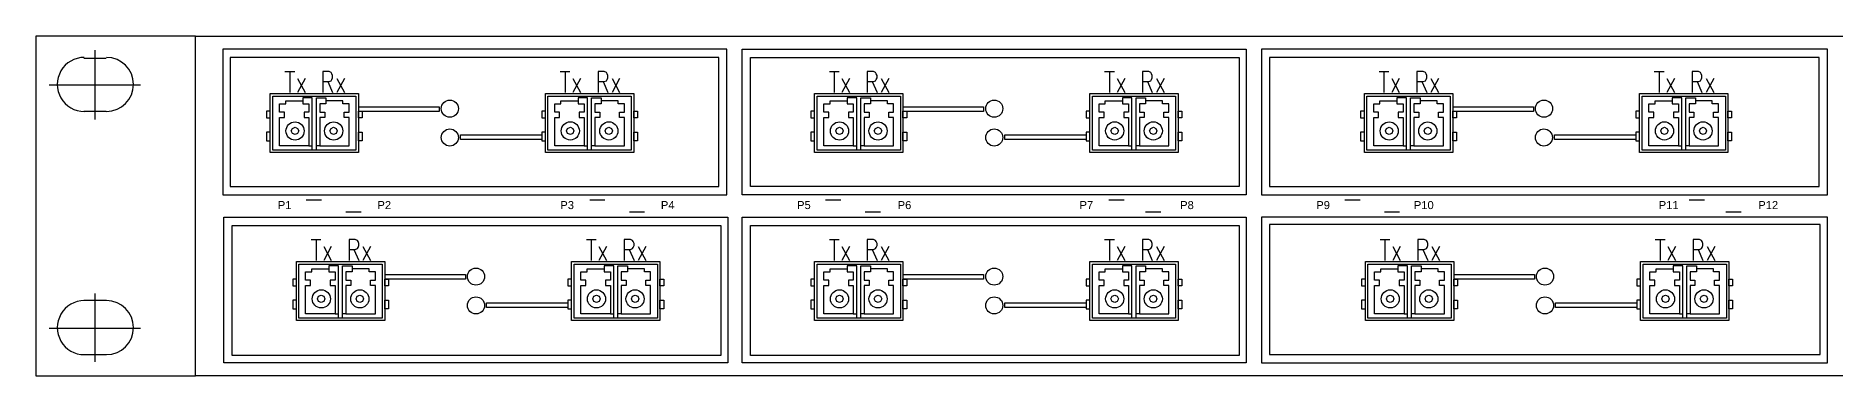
# Model space of a CAD drawing. Header units: millimetres. Extents: x 32.6 to 80.6, y 6.1 to 11.9.
# Drawn here: x 32.56 to 56.12, y 6.11 to 10.56 of the extents above; entities that cross this region are included whole.
import ezdxf

# ---------------------------------------------------------------- set-up
doc = ezdxf.new("R2010")
doc.units = ezdxf.units.MM
doc.styles.add('PDF Arial', font='arial.ttf')

msp = doc.modelspace()

# ---------------------------------------------------------------- linework, layer by layer
for p, q in [((55.929, 8.095), (48.715, 8.095)), ((48.715, 8.095), (48.715, 6.392)), ((55.929, 6.392), (55.929, 8.095)), ((48.715, 6.392), (55.929, 6.392))]:
    msp.add_line(p, q)
for points in [[(34.646, 10.558), (32.556, 10.558), (32.556, 6.112), (34.646, 6.112)], [(78.477, 10.558), (78.477, 6.112), (34.646, 6.112), (34.646, 10.558)], [(35.006, 8.481), (41.607, 8.481), (41.607, 10.385), (35.006, 10.385)], [(48.409, 8.481), (41.807, 8.481), (41.807, 10.385), (48.409, 10.385)], [(48.609, 8.481), (56.022, 8.481), (56.022, 10.385), (48.609, 10.385)], [(35.099, 8.588), (41.501, 8.588), (41.501, 10.278), (35.099, 10.278)], [(48.316, 8.588), (41.914, 8.588), (41.914, 10.278), (48.316, 10.278)], [(48.715, 8.588), (55.916, 8.588), (55.916, 10.278), (48.715, 10.278)], [(35.624, 9.805), (36.781, 9.805), (36.781, 9.033), (35.624, 9.033)], [(35.657, 9.772), (36.748, 9.772), (36.748, 9.067), (35.657, 9.067)], [(36.051, 9.67), (36.132, 9.67), (36.132, 9.562), (36.068, 9.562), (36.068, 9.492), (36.132, 9.492), (36.132, 9.121), (35.746, 9.121), (35.746, 9.492), (35.81, 9.492), (35.81, 9.562), (35.746, 9.562), (35.746, 9.67), (35.828, 9.67), (35.828, 9.711), (36.051, 9.711)], [(36.355, 9.67), (36.274, 9.67), (36.274, 9.562), (36.338, 9.562), (36.338, 9.492), (36.274, 9.492), (36.274, 9.121), (36.659, 9.121), (36.659, 9.492), (36.595, 9.492), (36.595, 9.562), (36.659, 9.562), (36.659, 9.67), (36.577, 9.67), (36.577, 9.711), (36.355, 9.711)], [(39.23, 9.805), (40.387, 9.805), (40.387, 9.033), (39.23, 9.033)], [(39.263, 9.772), (40.354, 9.772), (40.354, 9.067), (39.263, 9.067)], [(39.657, 9.67), (39.737, 9.67), (39.737, 9.562), (39.673, 9.562), (39.673, 9.492), (39.737, 9.492), (39.737, 9.121), (39.352, 9.121), (39.352, 9.492), (39.416, 9.492), (39.416, 9.562), (39.352, 9.562), (39.352, 9.67), (39.433, 9.67), (39.433, 9.711), (39.657, 9.711)], [(39.96, 9.67), (39.878, 9.67), (39.878, 9.562), (39.943, 9.562), (39.943, 9.492), (39.878, 9.492), (39.878, 9.121), (40.264, 9.121), (40.264, 9.492), (40.2, 9.492), (40.2, 9.562), (40.264, 9.562), (40.264, 9.67), (40.183, 9.67), (40.183, 9.711), (39.96, 9.711)], [(42.756, 9.805), (43.913, 9.805), (43.913, 9.033), (42.756, 9.033)], [(42.789, 9.772), (43.88, 9.772), (43.88, 9.067), (42.789, 9.067)], [(43.182, 9.67), (43.263, 9.67), (43.263, 9.562), (43.199, 9.562), (43.199, 9.492), (43.263, 9.492), (43.263, 9.121), (42.878, 9.121), (42.878, 9.492), (42.942, 9.492), (42.942, 9.562), (42.878, 9.562), (42.878, 9.67), (42.96, 9.67), (42.96, 9.711), (43.182, 9.711)], [(43.486, 9.67), (43.405, 9.67), (43.405, 9.562), (43.469, 9.562), (43.469, 9.492), (43.405, 9.492), (43.405, 9.121), (43.791, 9.121), (43.791, 9.492), (43.727, 9.492), (43.727, 9.562), (43.791, 9.562), (43.791, 9.67), (43.709, 9.67), (43.709, 9.711), (43.486, 9.711)], [(46.361, 9.805), (47.518, 9.805), (47.518, 9.033), (46.361, 9.033)], [(46.395, 9.772), (47.485, 9.772), (47.485, 9.067), (46.395, 9.067)], [(46.788, 9.67), (46.869, 9.67), (46.869, 9.562), (46.805, 9.562), (46.805, 9.492), (46.869, 9.492), (46.869, 9.121), (46.483, 9.121), (46.483, 9.492), (46.548, 9.492), (46.548, 9.562), (46.483, 9.562), (46.483, 9.67), (46.564, 9.67), (46.564, 9.711), (46.788, 9.711)], [(47.092, 9.67), (47.01, 9.67), (47.01, 9.562), (47.074, 9.562), (47.074, 9.492), (47.01, 9.492), (47.01, 9.121), (47.395, 9.121), (47.395, 9.492), (47.331, 9.492), (47.331, 9.562), (47.395, 9.562), (47.395, 9.67), (47.315, 9.67), (47.315, 9.711), (47.092, 9.711)], [(49.957, 9.805), (51.114, 9.805), (51.114, 9.033), (49.957, 9.033)], [(49.99, 9.772), (51.08, 9.772), (51.08, 9.067), (49.99, 9.067)], [(50.383, 9.67), (50.464, 9.67), (50.464, 9.562), (50.4, 9.562), (50.4, 9.492), (50.464, 9.492), (50.464, 9.121), (50.079, 9.121), (50.079, 9.492), (50.143, 9.492), (50.143, 9.562), (50.079, 9.562), (50.079, 9.67), (50.161, 9.67), (50.161, 9.711), (50.383, 9.711)], [(50.687, 9.67), (50.606, 9.67), (50.606, 9.562), (50.67, 9.562), (50.67, 9.492), (50.606, 9.492), (50.606, 9.121), (50.992, 9.121), (50.992, 9.492), (50.928, 9.492), (50.928, 9.562), (50.992, 9.562), (50.992, 9.67), (50.91, 9.67), (50.91, 9.711), (50.687, 9.711)], [(53.562, 9.805), (54.719, 9.805), (54.719, 9.033), (53.562, 9.033)], [(53.596, 9.772), (54.686, 9.772), (54.686, 9.067), (53.596, 9.067)], [(53.989, 9.67), (54.07, 9.67), (54.07, 9.562), (54.006, 9.562), (54.006, 9.492), (54.07, 9.492), (54.07, 9.121), (53.684, 9.121), (53.684, 9.492), (53.748, 9.492), (53.748, 9.562), (53.684, 9.562), (53.684, 9.67), (53.765, 9.67), (53.765, 9.711), (53.989, 9.711)], [(54.293, 9.67), (54.211, 9.67), (54.211, 9.562), (54.275, 9.562), (54.275, 9.492), (54.211, 9.492), (54.211, 9.121), (54.596, 9.121), (54.596, 9.492), (54.532, 9.492), (54.532, 9.562), (54.596, 9.562), (54.596, 9.67), (54.515, 9.67), (54.515, 9.711), (54.293, 9.711)], [(35.624, 9.573), (35.575, 9.573), (35.575, 9.488), (35.624, 9.488)], [(36.781, 9.573), (36.83, 9.573), (36.83, 9.488), (36.781, 9.488)], [(39.23, 9.573), (39.181, 9.573), (39.181, 9.488), (39.23, 9.488)], [(40.387, 9.573), (40.436, 9.573), (40.436, 9.488), (40.387, 9.488)], [(42.756, 9.573), (42.707, 9.573), (42.707, 9.488), (42.756, 9.488)], [(43.913, 9.573), (43.962, 9.573), (43.962, 9.488), (43.913, 9.488)], [(46.361, 9.573), (46.313, 9.573), (46.313, 9.488), (46.361, 9.488)], [(47.518, 9.573), (47.567, 9.573), (47.567, 9.488), (47.518, 9.488)], [(49.957, 9.573), (49.908, 9.573), (49.908, 9.488), (49.957, 9.488)], [(51.114, 9.573), (51.162, 9.573), (51.162, 9.488), (51.114, 9.488)], [(53.562, 9.573), (53.514, 9.573), (53.514, 9.488), (53.562, 9.488)], [(54.719, 9.573), (54.768, 9.573), (54.768, 9.488), (54.719, 9.488)], [(35.624, 9.301), (35.575, 9.301), (35.575, 9.187), (35.624, 9.187)], [(35.901, 9.316), (35.916, 9.35), (35.95, 9.365), (35.984, 9.35), (35.998, 9.316), (35.984, 9.282), (35.95, 9.268), (35.916, 9.282)], [(36.407, 9.316), (36.421, 9.35), (36.455, 9.365), (36.49, 9.35), (36.503, 9.316), (36.49, 9.282), (36.455, 9.268), (36.421, 9.282)], [(36.781, 9.301), (36.83, 9.301), (36.83, 9.187), (36.781, 9.187)], [(39.23, 9.301), (39.181, 9.301), (39.181, 9.187), (39.23, 9.187)], [(39.507, 9.316), (39.521, 9.35), (39.556, 9.365), (39.589, 9.35), (39.603, 9.316), (39.589, 9.282), (39.556, 9.268), (39.521, 9.282)], [(40.012, 9.316), (40.027, 9.35), (40.061, 9.365), (40.094, 9.35), (40.109, 9.316), (40.094, 9.282), (40.061, 9.268), (40.027, 9.282)], [(40.387, 9.301), (40.436, 9.301), (40.436, 9.187), (40.387, 9.187)], [(42.756, 9.301), (42.707, 9.301), (42.707, 9.187), (42.756, 9.187)], [(43.033, 9.316), (43.047, 9.35), (43.082, 9.365), (43.116, 9.35), (43.129, 9.316), (43.116, 9.282), (43.082, 9.268), (43.047, 9.282)], [(43.538, 9.316), (43.553, 9.35), (43.587, 9.365), (43.621, 9.35), (43.635, 9.316), (43.621, 9.282), (43.587, 9.268), (43.553, 9.282)], [(43.913, 9.301), (43.962, 9.301), (43.962, 9.187), (43.913, 9.187)], [(46.361, 9.301), (46.313, 9.301), (46.313, 9.187), (46.361, 9.187)], [(46.638, 9.316), (46.653, 9.35), (46.687, 9.365), (46.721, 9.35), (46.735, 9.316), (46.721, 9.282), (46.687, 9.268), (46.653, 9.282)], [(47.144, 9.316), (47.158, 9.35), (47.193, 9.365), (47.226, 9.35), (47.24, 9.316), (47.226, 9.282), (47.193, 9.268), (47.158, 9.282)], [(47.518, 9.301), (47.567, 9.301), (47.567, 9.187), (47.518, 9.187)], [(49.957, 9.301), (49.908, 9.301), (49.908, 9.187), (49.957, 9.187)], [(50.234, 9.316), (50.248, 9.35), (50.282, 9.365), (50.317, 9.35), (50.33, 9.316), (50.317, 9.282), (50.282, 9.268), (50.248, 9.282)], [(50.739, 9.316), (50.753, 9.35), (50.788, 9.365), (50.822, 9.35), (50.836, 9.316), (50.822, 9.282), (50.788, 9.268), (50.753, 9.282)], [(51.114, 9.301), (51.162, 9.301), (51.162, 9.187), (51.114, 9.187)], [(53.562, 9.301), (53.514, 9.301), (53.514, 9.187), (53.562, 9.187)], [(53.839, 9.316), (53.854, 9.35), (53.888, 9.365), (53.921, 9.35), (53.936, 9.316), (53.921, 9.282), (53.888, 9.268), (53.854, 9.282)], [(54.345, 9.316), (54.359, 9.35), (54.394, 9.365), (54.427, 9.35), (54.441, 9.316), (54.427, 9.282), (54.394, 9.268), (54.359, 9.282)], [(54.719, 9.301), (54.768, 9.301), (54.768, 9.187), (54.719, 9.187)], [(41.621, 6.285), (35.019, 6.285), (35.019, 8.188), (41.621, 8.188)], [(41.528, 6.378), (35.125, 6.378), (35.125, 8.082), (41.528, 8.082)], [(48.409, 6.285), (41.807, 6.285), (41.807, 8.188), (48.409, 8.188)], [(48.316, 6.378), (41.914, 6.378), (41.914, 8.082), (48.316, 8.082)], [(48.609, 6.285), (56.022, 6.285), (56.022, 8.188), (48.609, 8.188)], [(35.967, 7.609), (37.125, 7.609), (37.125, 6.837), (35.967, 6.837)], [(36.001, 7.575), (37.091, 7.575), (37.091, 6.87), (36.001, 6.87)], [(39.573, 7.609), (40.73, 7.609), (40.73, 6.837), (39.573, 6.837)], [(39.606, 7.575), (40.697, 7.575), (40.697, 6.87), (39.606, 6.87)], [(42.756, 7.609), (43.913, 7.609), (43.913, 6.837), (42.756, 6.837)], [(42.789, 7.575), (43.88, 7.575), (43.88, 6.87), (42.789, 6.87)], [(46.361, 7.609), (47.518, 7.609), (47.518, 6.837), (46.361, 6.837)], [(46.395, 7.575), (47.485, 7.575), (47.485, 6.87), (46.395, 6.87)], [(49.97, 7.609), (51.127, 7.609), (51.127, 6.837), (49.97, 6.837)], [(50.003, 7.575), (51.094, 7.575), (51.094, 6.87), (50.003, 6.87)], [(53.576, 7.609), (54.733, 7.609), (54.733, 6.837), (53.576, 6.837)], [(53.609, 7.575), (54.699, 7.575), (54.699, 6.87), (53.609, 6.87)], [(35.967, 7.377), (35.919, 7.377), (35.919, 7.292), (35.967, 7.292)], [(36.394, 7.473), (36.475, 7.473), (36.475, 7.366), (36.411, 7.366), (36.411, 7.296), (36.475, 7.296), (36.475, 6.925), (36.089, 6.925), (36.089, 7.296), (36.154, 7.296), (36.154, 7.366), (36.089, 7.366), (36.089, 7.473), (36.171, 7.473), (36.171, 7.514), (36.394, 7.514)], [(36.698, 7.473), (36.617, 7.473), (36.617, 7.366), (36.681, 7.366), (36.681, 7.296), (36.617, 7.296), (36.617, 6.925), (37.003, 6.925), (37.003, 7.296), (36.938, 7.296), (36.938, 7.366), (37.003, 7.366), (37.003, 7.473), (36.921, 7.473), (36.921, 7.514), (36.698, 7.514)], [(37.125, 7.377), (37.173, 7.377), (37.173, 7.292), (37.125, 7.292)], [(39.573, 7.377), (39.524, 7.377), (39.524, 7.292), (39.573, 7.292)], [(40, 7.473), (40.081, 7.473), (40.081, 7.366), (40.016, 7.366), (40.016, 7.296), (40.081, 7.296), (40.081, 6.925), (39.695, 6.925), (39.695, 7.296), (39.759, 7.296), (39.759, 7.366), (39.695, 7.366), (39.695, 7.473), (39.776, 7.473), (39.776, 7.514), (40, 7.514)], [(40.304, 7.473), (40.222, 7.473), (40.222, 7.366), (40.286, 7.366), (40.286, 7.296), (40.222, 7.296), (40.222, 6.925), (40.607, 6.925), (40.607, 7.296), (40.543, 7.296), (40.543, 7.366), (40.607, 7.366), (40.607, 7.473), (40.526, 7.473), (40.526, 7.514), (40.304, 7.514)], [(40.73, 7.377), (40.779, 7.377), (40.779, 7.292), (40.73, 7.292)], [(42.756, 7.377), (42.707, 7.377), (42.707, 7.292), (42.756, 7.292)], [(43.182, 7.473), (43.263, 7.473), (43.263, 7.366), (43.199, 7.366), (43.199, 7.296), (43.263, 7.296), (43.263, 6.925), (42.878, 6.925), (42.878, 7.296), (42.942, 7.296), (42.942, 7.366), (42.878, 7.366), (42.878, 7.473), (42.96, 7.473), (42.96, 7.514), (43.182, 7.514)], [(43.486, 7.473), (43.405, 7.473), (43.405, 7.366), (43.469, 7.366), (43.469, 7.296), (43.405, 7.296), (43.405, 6.925), (43.791, 6.925), (43.791, 7.296), (43.727, 7.296), (43.727, 7.366), (43.791, 7.366), (43.791, 7.473), (43.709, 7.473), (43.709, 7.514), (43.486, 7.514)], [(43.913, 7.377), (43.962, 7.377), (43.962, 7.292), (43.913, 7.292)], [(46.361, 7.377), (46.313, 7.377), (46.313, 7.292), (46.361, 7.292)], [(46.788, 7.473), (46.869, 7.473), (46.869, 7.366), (46.805, 7.366), (46.805, 7.296), (46.869, 7.296), (46.869, 6.925), (46.483, 6.925), (46.483, 7.296), (46.548, 7.296), (46.548, 7.366), (46.483, 7.366), (46.483, 7.473), (46.564, 7.473), (46.564, 7.514), (46.788, 7.514)], [(47.092, 7.473), (47.01, 7.473), (47.01, 7.366), (47.074, 7.366), (47.074, 7.296), (47.01, 7.296), (47.01, 6.925), (47.395, 6.925), (47.395, 7.296), (47.331, 7.296), (47.331, 7.366), (47.395, 7.366), (47.395, 7.473), (47.315, 7.473), (47.315, 7.514), (47.092, 7.514)], [(47.518, 7.377), (47.567, 7.377), (47.567, 7.292), (47.518, 7.292)], [(49.97, 7.377), (49.921, 7.377), (49.921, 7.292), (49.97, 7.292)], [(50.397, 7.473), (50.478, 7.473), (50.478, 7.366), (50.413, 7.366), (50.413, 7.296), (50.478, 7.296), (50.478, 6.925), (50.092, 6.925), (50.092, 7.296), (50.156, 7.296), (50.156, 7.366), (50.092, 7.366), (50.092, 7.473), (50.174, 7.473), (50.174, 7.514), (50.397, 7.514)], [(50.7, 7.473), (50.619, 7.473), (50.619, 7.366), (50.684, 7.366), (50.684, 7.296), (50.619, 7.296), (50.619, 6.925), (51.005, 6.925), (51.005, 7.296), (50.941, 7.296), (50.941, 7.366), (51.005, 7.366), (51.005, 7.473), (50.923, 7.473), (50.923, 7.514), (50.7, 7.514)], [(51.127, 7.377), (51.176, 7.377), (51.176, 7.292), (51.127, 7.292)], [(53.576, 7.377), (53.527, 7.377), (53.527, 7.292), (53.576, 7.292)], [(54.002, 7.473), (54.083, 7.473), (54.083, 7.366), (54.019, 7.366), (54.019, 7.296), (54.083, 7.296), (54.083, 6.925), (53.698, 6.925), (53.698, 7.296), (53.762, 7.296), (53.762, 7.366), (53.698, 7.366), (53.698, 7.473), (53.778, 7.473), (53.778, 7.514), (54.002, 7.514)], [(54.306, 7.473), (54.224, 7.473), (54.224, 7.366), (54.288, 7.366), (54.288, 7.296), (54.224, 7.296), (54.224, 6.925), (54.61, 6.925), (54.61, 7.296), (54.545, 7.296), (54.545, 7.366), (54.61, 7.366), (54.61, 7.473), (54.529, 7.473), (54.529, 7.514), (54.306, 7.514)], [(54.733, 7.377), (54.781, 7.377), (54.781, 7.292), (54.733, 7.292)], [(35.967, 7.104), (35.919, 7.104), (35.919, 6.991), (35.967, 6.991)], [(36.245, 7.12), (36.259, 7.154), (36.293, 7.169), (36.328, 7.154), (36.341, 7.12), (36.328, 7.085), (36.293, 7.072), (36.259, 7.085)], [(36.75, 7.12), (36.764, 7.154), (36.799, 7.169), (36.833, 7.154), (36.846, 7.12), (36.833, 7.085), (36.799, 7.072), (36.764, 7.085)], [(37.125, 7.104), (37.173, 7.104), (37.173, 6.991), (37.125, 6.991)], [(39.573, 7.104), (39.524, 7.104), (39.524, 6.991), (39.573, 6.991)], [(39.85, 7.12), (39.865, 7.154), (39.899, 7.169), (39.932, 7.154), (39.947, 7.12), (39.932, 7.085), (39.899, 7.072), (39.865, 7.085)], [(40.356, 7.12), (40.37, 7.154), (40.404, 7.169), (40.438, 7.154), (40.452, 7.12), (40.438, 7.085), (40.404, 7.072), (40.37, 7.085)], [(40.73, 7.104), (40.779, 7.104), (40.779, 6.991), (40.73, 6.991)], [(42.756, 7.104), (42.707, 7.104), (42.707, 6.991), (42.756, 6.991)], [(43.033, 7.12), (43.047, 7.154), (43.082, 7.169), (43.116, 7.154), (43.129, 7.12), (43.116, 7.085), (43.082, 7.072), (43.047, 7.085)], [(43.538, 7.12), (43.553, 7.154), (43.587, 7.169), (43.621, 7.154), (43.635, 7.12), (43.621, 7.085), (43.587, 7.072), (43.553, 7.085)], [(43.913, 7.104), (43.962, 7.104), (43.962, 6.991), (43.913, 6.991)], [(46.361, 7.104), (46.313, 7.104), (46.313, 6.991), (46.361, 6.991)], [(46.638, 7.12), (46.653, 7.154), (46.687, 7.169), (46.721, 7.154), (46.735, 7.12), (46.721, 7.085), (46.687, 7.072), (46.653, 7.085)], [(47.144, 7.12), (47.158, 7.154), (47.193, 7.169), (47.226, 7.154), (47.24, 7.12), (47.226, 7.085), (47.193, 7.072), (47.158, 7.085)], [(47.518, 7.104), (47.567, 7.104), (47.567, 6.991), (47.518, 6.991)], [(49.97, 7.104), (49.921, 7.104), (49.921, 6.991), (49.97, 6.991)], [(50.247, 7.12), (50.261, 7.154), (50.296, 7.169), (50.33, 7.154), (50.343, 7.12), (50.33, 7.085), (50.296, 7.072), (50.261, 7.085)], [(50.752, 7.12), (50.767, 7.154), (50.801, 7.169), (50.836, 7.154), (50.849, 7.12), (50.836, 7.085), (50.801, 7.072), (50.767, 7.085)], [(51.127, 7.104), (51.176, 7.104), (51.176, 6.991), (51.127, 6.991)], [(53.576, 7.104), (53.527, 7.104), (53.527, 6.991), (53.576, 6.991)], [(53.853, 7.12), (53.867, 7.154), (53.901, 7.169), (53.935, 7.154), (53.949, 7.12), (53.935, 7.085), (53.901, 7.072), (53.867, 7.085)], [(54.358, 7.12), (54.372, 7.154), (54.407, 7.169), (54.44, 7.154), (54.454, 7.12), (54.44, 7.085), (54.407, 7.072), (54.372, 7.085)], [(54.733, 7.104), (54.781, 7.104), (54.781, 6.991), (54.733, 6.991)]]:
    msp.add_lwpolyline(points, close=True)
for points in [[(33.328, 10.371), (33.328, 9.466)], [(33.475, 10.265), (33.182, 10.265)], [(32.729, 9.919), (33.927, 9.919)], [(35.818, 10.092), (35.946, 10.092)], [(35.881, 10.092), (35.881, 9.818)], [(35.982, 10.001), (36.082, 9.818)], [(36.082, 10.001), (35.982, 9.818)], [(36.314, 9.961), (36.396, 9.961), (36.423, 9.974), (36.432, 9.988), (36.442, 10.013), (36.442, 10.04), (36.432, 10.065), (36.423, 10.079), (36.396, 10.092), (36.314, 10.092), (36.314, 9.818)], [(36.378, 9.961), (36.442, 9.818)], [(36.496, 10.001), (36.596, 9.818)], [(36.596, 10.001), (36.496, 9.818)], [(39.423, 10.092), (39.551, 10.092)], [(39.487, 10.092), (39.487, 9.818)], [(39.588, 10.001), (39.688, 9.818)], [(39.688, 10.001), (39.588, 9.818)], [(39.919, 9.961), (40.001, 9.961), (40.029, 9.974), (40.038, 9.988), (40.047, 10.013), (40.047, 10.04), (40.038, 10.065), (40.029, 10.079), (40.001, 10.092), (39.919, 10.092), (39.919, 9.818)], [(39.984, 9.961), (40.047, 9.818)], [(40.102, 10.001), (40.202, 9.818)], [(40.202, 10.001), (40.102, 9.818)], [(42.95, 10.092), (43.077, 10.092)], [(43.013, 10.092), (43.013, 9.818)], [(43.114, 10.001), (43.213, 9.818)], [(43.213, 10.001), (43.114, 9.818)], [(43.445, 9.961), (43.527, 9.961), (43.555, 9.974), (43.564, 9.988), (43.574, 10.013), (43.574, 10.04), (43.564, 10.065), (43.555, 10.079), (43.527, 10.092), (43.445, 10.092), (43.445, 9.818)], [(43.509, 9.961), (43.574, 9.818)], [(43.628, 10.001), (43.728, 9.818)], [(43.728, 10.001), (43.628, 9.818)], [(46.554, 10.092), (46.683, 10.092)], [(46.619, 10.092), (46.619, 9.818)], [(46.719, 10.001), (46.819, 9.818)], [(46.819, 10.001), (46.719, 9.818)], [(47.051, 9.961), (47.133, 9.961), (47.161, 9.974), (47.169, 9.988), (47.178, 10.013), (47.178, 10.04), (47.169, 10.065), (47.161, 10.079), (47.133, 10.092), (47.051, 10.092), (47.051, 9.818)], [(47.115, 9.961), (47.178, 9.818)], [(47.234, 10.001), (47.333, 9.818)], [(47.333, 10.001), (47.234, 9.818)], [(50.151, 10.092), (50.278, 10.092)], [(50.214, 10.092), (50.214, 9.818)], [(50.315, 10.001), (50.414, 9.818)], [(50.414, 10.001), (50.315, 9.818)], [(50.646, 9.961), (50.728, 9.961), (50.756, 9.974), (50.765, 9.988), (50.775, 10.013), (50.775, 10.04), (50.765, 10.065), (50.756, 10.079), (50.728, 10.092), (50.646, 10.092), (50.646, 9.818)], [(50.71, 9.961), (50.775, 9.818)], [(50.829, 10.001), (50.929, 9.818)], [(50.929, 10.001), (50.829, 9.818)], [(53.755, 10.092), (53.884, 10.092)], [(53.819, 10.092), (53.819, 9.818)], [(53.92, 10.001), (54.02, 9.818)], [(54.02, 10.001), (53.92, 9.818)], [(54.252, 9.961), (54.334, 9.961), (54.361, 9.974), (54.37, 9.988), (54.379, 10.013), (54.379, 10.04), (54.37, 10.065), (54.361, 10.079), (54.334, 10.092), (54.252, 10.092), (54.252, 9.818)], [(54.316, 9.961), (54.379, 9.818)], [(54.435, 10.001), (54.534, 9.818)], [(54.534, 10.001), (54.435, 9.818)], [(36.176, 9.067), (36.176, 9.748), (36.051, 9.748), (36.051, 9.711)], [(36.229, 9.067), (36.229, 9.748), (36.355, 9.748), (36.355, 9.711)], [(39.782, 9.067), (39.782, 9.748), (39.657, 9.748), (39.657, 9.711)], [(39.835, 9.067), (39.835, 9.748), (39.96, 9.748), (39.96, 9.711)], [(43.308, 9.067), (43.308, 9.748), (43.182, 9.748), (43.182, 9.711)], [(43.361, 9.067), (43.361, 9.748), (43.486, 9.748), (43.486, 9.711)], [(46.913, 9.067), (46.913, 9.748), (46.788, 9.748), (46.788, 9.711)], [(46.967, 9.067), (46.967, 9.748), (47.092, 9.748), (47.092, 9.711)], [(50.509, 9.067), (50.509, 9.748), (50.383, 9.748), (50.383, 9.711)], [(50.562, 9.067), (50.562, 9.748), (50.687, 9.748), (50.687, 9.711)], [(54.114, 9.067), (54.114, 9.748), (53.989, 9.748), (53.989, 9.711)], [(54.167, 9.067), (54.167, 9.748), (54.293, 9.748), (54.293, 9.711)], [(33.182, 9.573), (33.475, 9.573)], [(36.781, 9.634), (37.839, 9.634), (37.839, 9.572), (36.781, 9.572)], [(43.913, 9.634), (44.97, 9.634), (44.97, 9.572), (43.913, 9.572)], [(51.114, 9.634), (52.171, 9.634), (52.171, 9.572), (51.114, 9.572)], [(39.181, 9.204), (38.116, 9.204), (38.116, 9.266), (39.181, 9.266)], [(46.313, 9.204), (45.247, 9.204), (45.247, 9.266), (46.313, 9.266)], [(53.514, 9.204), (52.448, 9.204), (52.448, 9.266), (53.514, 9.266)], [(36.132, 9.121), (36.176, 9.121)], [(36.274, 9.121), (36.229, 9.121)], [(39.737, 9.121), (39.782, 9.121)], [(39.878, 9.121), (39.835, 9.121)], [(43.263, 9.121), (43.308, 9.121)], [(43.405, 9.121), (43.361, 9.121)], [(46.869, 9.121), (46.913, 9.121)], [(47.01, 9.121), (46.967, 9.121)], [(50.464, 9.121), (50.509, 9.121)], [(50.606, 9.121), (50.562, 9.121)], [(54.07, 9.121), (54.114, 9.121)], [(54.211, 9.121), (54.167, 9.121)], [(36.097, 8.415), (36.297, 8.415)], [(36.816, 8.255), (36.616, 8.255)], [(39.811, 8.415), (40.01, 8.415)], [(40.529, 8.255), (40.33, 8.255)], [(42.899, 8.415), (43.098, 8.415)], [(43.617, 8.255), (43.418, 8.255)], [(46.612, 8.415), (46.812, 8.415)], [(47.291, 8.255), (47.091, 8.255)], [(49.7, 8.415), (49.9, 8.415)], [(50.419, 8.255), (50.219, 8.255)], [(54.212, 8.415), (54.412, 8.415)], [(54.891, 8.255), (54.691, 8.255)], [(36.161, 7.896), (36.289, 7.896)], [(36.225, 7.896), (36.225, 7.622)], [(36.325, 7.805), (36.425, 7.622)], [(36.425, 7.805), (36.325, 7.622)], [(36.657, 7.765), (36.739, 7.765), (36.767, 7.778), (36.775, 7.791), (36.785, 7.817), (36.785, 7.844), (36.775, 7.869), (36.767, 7.882), (36.739, 7.896), (36.657, 7.896), (36.657, 7.622)], [(36.84, 7.805), (36.939, 7.622)], [(36.939, 7.805), (36.84, 7.622)], [(39.766, 7.896), (39.895, 7.896)], [(39.83, 7.896), (39.83, 7.622)], [(39.931, 7.805), (40.031, 7.622)], [(40.031, 7.805), (39.931, 7.622)], [(40.263, 7.765), (40.345, 7.765), (40.372, 7.778), (40.381, 7.791), (40.39, 7.817), (40.39, 7.844), (40.381, 7.869), (40.372, 7.882), (40.345, 7.896), (40.263, 7.896), (40.263, 7.622)], [(40.445, 7.805), (40.545, 7.622)], [(40.545, 7.805), (40.445, 7.622)], [(42.95, 7.896), (43.077, 7.896)], [(43.013, 7.896), (43.013, 7.622)], [(43.114, 7.805), (43.213, 7.622)], [(43.213, 7.805), (43.114, 7.622)], [(43.445, 7.765), (43.527, 7.765), (43.555, 7.778), (43.564, 7.791), (43.574, 7.817), (43.574, 7.844), (43.564, 7.869), (43.555, 7.882), (43.527, 7.896), (43.445, 7.896), (43.445, 7.622)], [(43.628, 7.805), (43.728, 7.622)], [(43.728, 7.805), (43.628, 7.622)], [(46.554, 7.896), (46.683, 7.896)], [(46.619, 7.896), (46.619, 7.622)], [(46.719, 7.805), (46.819, 7.622)], [(46.819, 7.805), (46.719, 7.622)], [(47.051, 7.765), (47.133, 7.765), (47.161, 7.778), (47.169, 7.791), (47.178, 7.817), (47.178, 7.844), (47.169, 7.869), (47.161, 7.882), (47.133, 7.896), (47.051, 7.896), (47.051, 7.622)], [(47.234, 7.805), (47.333, 7.622)], [(47.333, 7.805), (47.234, 7.622)], [(50.164, 7.896), (50.291, 7.896)], [(50.227, 7.896), (50.227, 7.622)], [(50.328, 7.805), (50.428, 7.622)], [(50.428, 7.805), (50.328, 7.622)], [(50.659, 7.765), (50.741, 7.765), (50.769, 7.778), (50.778, 7.791), (50.788, 7.817), (50.788, 7.844), (50.778, 7.869), (50.769, 7.882), (50.741, 7.896), (50.659, 7.896), (50.659, 7.622)], [(50.842, 7.805), (50.942, 7.622)], [(50.942, 7.805), (50.842, 7.622)], [(53.768, 7.896), (53.897, 7.896)], [(53.833, 7.896), (53.833, 7.622)], [(53.934, 7.805), (54.033, 7.622)], [(54.033, 7.805), (53.934, 7.622)], [(54.265, 7.765), (54.347, 7.765), (54.375, 7.778), (54.384, 7.791), (54.392, 7.817), (54.392, 7.844), (54.384, 7.869), (54.375, 7.882), (54.347, 7.896), (54.265, 7.896), (54.265, 7.622)], [(54.448, 7.805), (54.548, 7.622)], [(54.548, 7.805), (54.448, 7.622)], [(36.519, 6.87), (36.519, 7.552), (36.394, 7.552), (36.394, 7.514)], [(36.573, 6.87), (36.573, 7.552), (36.698, 7.552), (36.698, 7.514)], [(36.721, 7.765), (36.785, 7.622)], [(40.125, 6.87), (40.125, 7.552), (40, 7.552), (40, 7.514)], [(40.178, 6.87), (40.178, 7.552), (40.304, 7.552), (40.304, 7.514)], [(40.327, 7.765), (40.39, 7.622)], [(43.308, 6.87), (43.308, 7.552), (43.182, 7.552), (43.182, 7.514)], [(43.361, 6.87), (43.361, 7.552), (43.486, 7.552), (43.486, 7.514)], [(43.509, 7.765), (43.574, 7.622)], [(46.913, 6.87), (46.913, 7.552), (46.788, 7.552), (46.788, 7.514)], [(46.967, 6.87), (46.967, 7.552), (47.092, 7.552), (47.092, 7.514)], [(47.115, 7.765), (47.178, 7.622)], [(50.522, 6.87), (50.522, 7.552), (50.397, 7.552), (50.397, 7.514)], [(50.575, 6.87), (50.575, 7.552), (50.7, 7.552), (50.7, 7.514)], [(50.724, 7.765), (50.788, 7.622)], [(54.128, 6.87), (54.128, 7.552), (54.002, 7.552), (54.002, 7.514)], [(54.181, 6.87), (54.181, 7.552), (54.306, 7.552), (54.306, 7.514)], [(54.329, 7.765), (54.392, 7.622)], [(37.125, 7.438), (38.182, 7.438), (38.182, 7.376), (37.125, 7.376)], [(43.913, 7.438), (44.97, 7.438), (44.97, 7.376), (43.913, 7.376)], [(51.127, 7.438), (52.184, 7.438), (52.184, 7.376), (51.127, 7.376)], [(33.475, 7.097), (33.182, 7.097)], [(33.328, 7.19), (33.328, 6.298)], [(39.524, 7.008), (38.459, 7.008), (38.459, 7.07), (39.524, 7.07)], [(46.313, 7.008), (45.247, 7.008), (45.247, 7.07), (46.313, 7.07)], [(53.527, 7.008), (52.461, 7.008), (52.461, 7.07), (53.527, 7.07)], [(36.475, 6.925), (36.519, 6.925)], [(36.617, 6.925), (36.573, 6.925)], [(40.081, 6.925), (40.125, 6.925)], [(40.222, 6.925), (40.178, 6.925)], [(43.263, 6.925), (43.308, 6.925)], [(43.405, 6.925), (43.361, 6.925)], [(46.869, 6.925), (46.913, 6.925)], [(47.01, 6.925), (46.967, 6.925)], [(50.478, 6.925), (50.522, 6.925)], [(50.619, 6.925), (50.575, 6.925)], [(54.083, 6.925), (54.128, 6.925)], [(54.224, 6.925), (54.181, 6.925)], [(32.729, 6.738), (33.927, 6.738)], [(33.182, 6.392), (33.475, 6.392)]]:
    msp.add_lwpolyline(points)
for centre, radius in [((37.977, 9.608), 0.112), ((45.109, 9.608), 0.112), ((52.31, 9.608), 0.112), ((35.95, 9.316), 0.119), ((36.456, 9.316), 0.119), ((39.555, 9.317), 0.119), ((40.061, 9.317), 0.119), ((43.082, 9.316), 0.119), ((43.587, 9.316), 0.119), ((46.687, 9.317), 0.119), ((47.192, 9.317), 0.119), ((50.283, 9.316), 0.119), ((50.788, 9.316), 0.119), ((53.888, 9.317), 0.119), ((54.393, 9.317), 0.119), ((37.977, 9.231), 0.112), ((45.109, 9.231), 0.112), ((52.309, 9.231), 0.112), ((38.32, 7.412), 0.112), ((45.109, 7.412), 0.112), ((52.323, 7.412), 0.112), ((36.294, 7.12), 0.119), ((36.799, 7.12), 0.119), ((38.32, 7.035), 0.112), ((39.898, 7.12), 0.119), ((40.404, 7.12), 0.119), ((43.082, 7.12), 0.119), ((43.587, 7.12), 0.119), ((45.109, 7.035), 0.112), ((46.687, 7.12), 0.119), ((47.192, 7.12), 0.119), ((50.296, 7.12), 0.119), ((50.801, 7.12), 0.119), ((52.323, 7.035), 0.112), ((53.901, 7.12), 0.119), ((54.406, 7.12), 0.119)]:
    msp.add_circle(centre, radius)
for centre, start, end in [((33.189, 9.925), 89.9998, 270.0002), ((33.481, 9.925), 270, 90), ((33.189, 6.744), 89.9998, 270.0002), ((33.481, 6.744), 270, 90)]:
    msp.add_arc(centre, 0.353, start, end)

# ---------------------------------------------------------------- texts
at = {"char_height": 0.1048, "attachment_point": 7, "style": 'PDF Arial'}
for s, insert in [('P1', (35.724, 8.295)), ('P2', (37.029, 8.295)), ('P3', (39.425, 8.293)), ('P4', (40.742, 8.295)), ('P5', (42.526, 8.293)), ('P6', (43.844, 8.293)), ('P7', (46.226, 8.295)), ('P8', (47.544, 8.293)), ('P9', (49.327, 8.293)), ('P10', (50.605, 8.293)), ('P11', (53.813, 8.295)), ('P12', (55.117, 8.295))]:
    msp.add_mtext(s, dxfattribs=dict(at, insert=insert))

doc.saveas('drawing.dxf')
